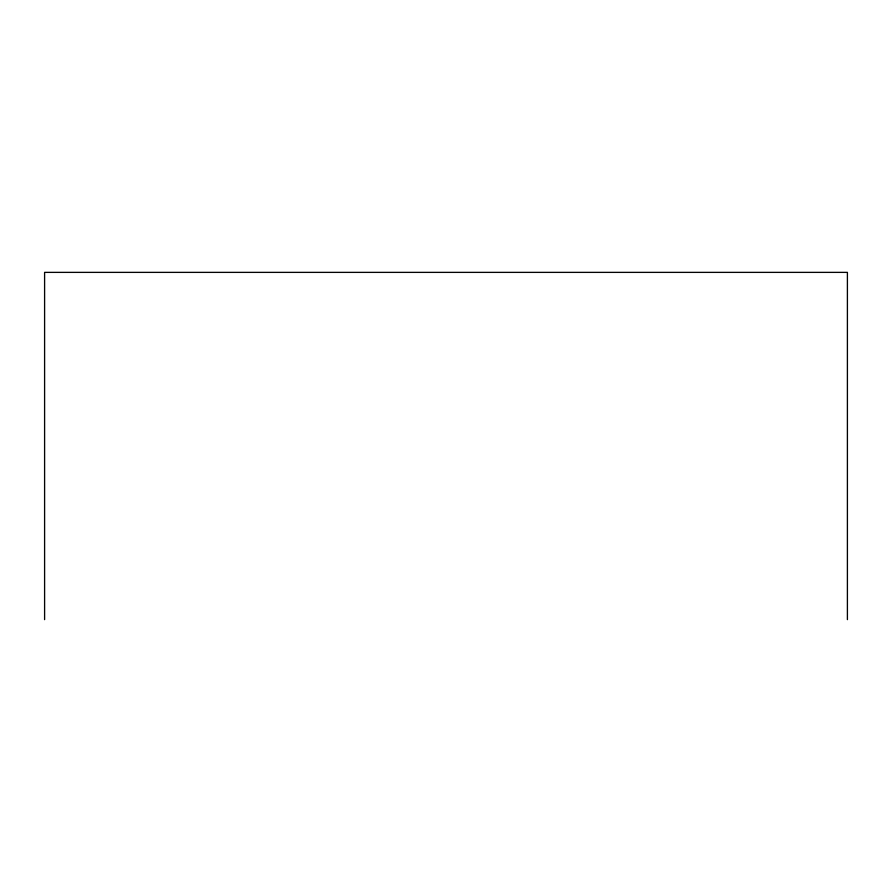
<?xml version="1.0" encoding="UTF-8"?>
<svg xmlns="http://www.w3.org/2000/svg" width="892" height="892" viewBox="0 0 892 892"><rect width="100%" height="100%" fill="white"/><g stroke="black" fill="none" stroke-linecap="round" stroke-linejoin="round"><path stroke-width="1.34" d="M847.4 619.628L847.4 272.372L44.6 272.372L44.6 619.628"/></g></svg>
